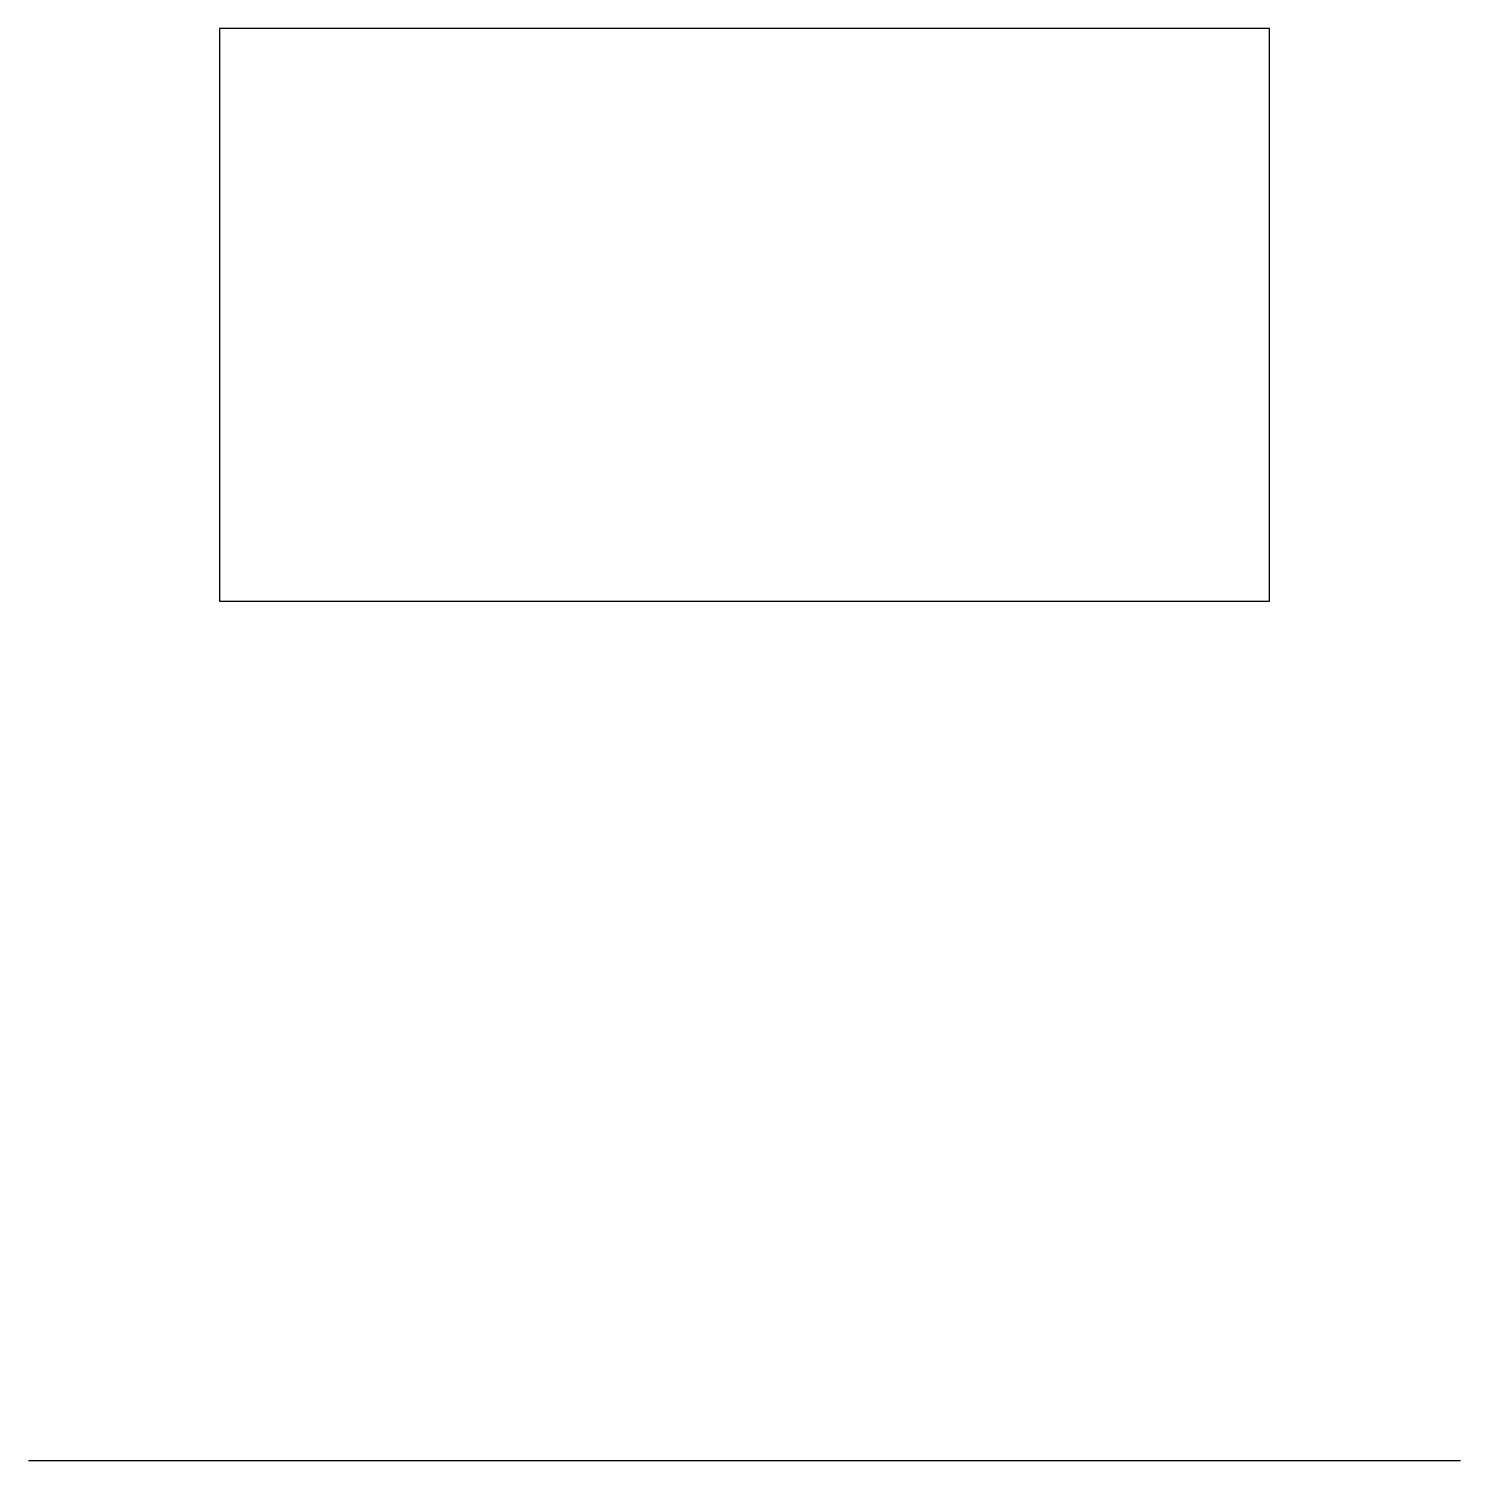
# Model space of a CAD drawing. Header units: millimetres. Extents: x 5 to 20, y 6 to 21.
import ezdxf

# ---------------------------------------------------------------- set-up
doc = ezdxf.new("R2010")
doc.units = ezdxf.units.MM
doc.layers.add('TestCut', color=7, linetype='Continuous')

msp = doc.modelspace()

# ---------------------------------------------------------------- linework, layer by layer
at = {"layer": 'TestCut'}
msp.add_line((5, 6), (20, 6), dxfattribs=at)
msp.add_lwpolyline([(7, 15), (18, 15), (18, 21), (7, 21)], close=True, dxfattribs=at)

doc.saveas('drawing.dxf')
